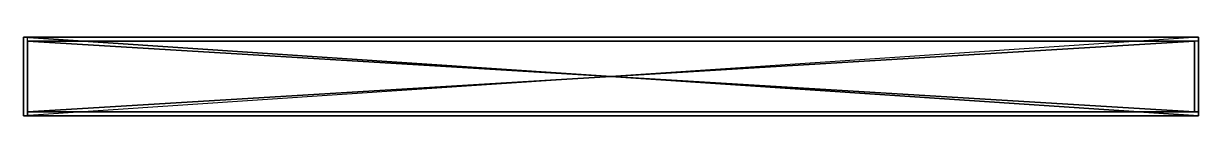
# Model space of a CAD drawing. Header units: millimetres. Extents: x 150 to 450, y 10 to 30.
import ezdxf

# ---------------------------------------------------------------- set-up
doc = ezdxf.new("R2010")
doc.units = ezdxf.units.MM
doc.layers.add('Aluminio', color=253, linetype='Continuous')
doc.layers.add('Led', color=255, linetype='Continuous')

msp = doc.modelspace()

# ---------------------------------------------------------------- linework, layer by layer
at = {"layer": 'Aluminio', "extrusion": (-1, 2e-16, 0)}
for p, q in [((450.01, 29.81), (150.01, 29.81)), ((150.01, 29.81), (150.01, 9.81)), ((450.01, 29.81, 9), (150.01, 29.81, 9)), ((150.01, 29.81, 9), (150.01, 9.81, 9)), ((150.01, 29.81, 9), (150.01, 29.81)), ((151.01, 28.81, 9), (449.01, 28.81, 9)), ((151.01, 28.81, 9), (151.01, 10.81, 9)), ((299.01, 28.81, 9), (299.01, 28.81, 9)), ((449.01, 10.81, 9), (449.01, 28.81, 9)), ((450.01, 29.81), (450.01, 9.81)), ((450.01, 9.81, 9), (450.01, 29.81, 9)), ((150.01, 9.81), (450.01, 9.81)), ((150.01, 9.81, 9), (450.01, 9.81, 9)), ((150.01, 9.81, 9), (150.01, 9.81)), ((151.01, 10.81, 9), (449.01, 10.81, 9)), ((449.01, 10.81, 9), (449.01, 10.81, 9)), ((449.01, 10.81, 9), (449.01, 10.81, 9)), ((449.01, 10.81, 9), (449.01, 10.81, 9)), ((449.01, 10.81, 9), (449.01, 10.81, 9)), ((450.01, 9.81), (450.01, 9.81, 9))]:
    msp.add_line(p, q, dxfattribs=at)
at = {"layer": 'Aluminio'}
for p, q in [((151.01, 29.81, 9), (150.01, 29.81, 9)), ((150.01, 29.81, 9), (150.01, 9.81, 9)), ((450.01, 29.81), (150.01, 9.81)), ((450.01, 9.81), (150.01, 29.81)), ((150.01, 29.81), (150.01, 9.81)), ((150.01, 29.81), (450.01, 29.81)), ((151.01, 29.81, 9), (150.01, 29.81, 9)), ((150.01, 29.81, 9), (150.01, 9.81, 9)), ((150.01, 29.81, 9), (150.01, 9.81)), ((151.01, 28.81, 9), (151.01, 29.81, 9)), ((151.01, 28.81, 9), (151.01, 29.81, 9)), ((151.01, 29.81, 9), (450.01, 29.81, 9)), ((151.01, 9.81, 9), (151.01, 29.81, 9)), ((450.01, 28.81, 9), (151.01, 28.81, 9)), ((299.01, 28.81, 9), (300.01, 28.81, 9)), ((449.01, 10.81, 9), (449.01, 28.81, 9)), ((450.01, 29.81), (450.01, 9.81)), ((450.01, 9.81, 9), (450.01, 29.81)), ((450.01, 28.81, 9), (450.01, 10.81, 9)), ((151.01, 9.81, 9), (150.01, 9.81, 9)), ((150.01, 9.81), (450.01, 9.81)), ((150.01, 9.81, 9), (151.01, 9.81, 9)), ((151.01, 10.81, 9), (151.01, 9.81, 9)), ((450.01, 10.81, 9), (151.01, 10.81, 9)), ((151.01, 9.81, 9), (450.01, 9.81, 9)), ((450.01, 10.81, 9), (449.01, 10.81, 9)), ((450.01, 9.81, 9), (450.01, 10.81, 9))]:
    msp.add_line(p, q, dxfattribs=at)
for points in [[(150.01, 29.81), (150.01, 29.81, 9), (150.01, 9.81, 9), (150.01, 9.81)], [(450.01, 29.81, 9), (450.01, 29.81), (150.01, 29.81), (150.01, 29.81, 9)], [(150.01, 29.81, 9), (150.01, 9.81, 9), (151.01, 9.81, 9), (151.01, 29.81, 9)], [(450.01, 9.81), (450.01, 29.81), (150.01, 9.81)], [(150.01, 9.81), (150.01, 29.81), (450.01, 9.81)], [(450.01, 29.81), (150.01, 29.81), (450.01, 9.81)], [(150.01, 29.81, 9), (150.01, 9.81), (150.01, 9.81, 9), (150.01, 29.81, 9)], [(150.01, 29.81, 9), (150.01, 29.81), (150.01, 9.81), (150.01, 29.81, 9)], [(450.01, 29.81, 9), (450.01, 28.81, 9), (151.01, 28.81, 9), (151.01, 29.81, 9)], [(151.01, 28.81, 9), (151.01, 10.81, 9), (449.01, 10.81, 9), (449.01, 28.81, 9)], [(449.01, 10.81, 9), (450.01, 10.81, 9), (450.01, 28.81, 9), (449.01, 28.81, 9)], [(450.01, 29.81, 9), (450.01, 9.81, 9), (450.01, 9.81), (450.01, 29.81)], [(450.01, 9.81, 9), (450.01, 9.81), (450.01, 29.81), (450.01, 9.81, 9)], [(450.01, 29.81), (450.01, 29.81, 9), (450.01, 9.81, 9), (450.01, 29.81)], [(150.01, 9.81), (150.01, 9.81, 9), (450.01, 9.81, 9), (450.01, 9.81)], [(151.01, 10.81, 9), (151.01, 9.81, 9), (450.01, 9.81, 9), (450.01, 10.81, 9)]]:
    msp.add_3dface(points, dxfattribs=at)
at = {"layer": 'Led', "extrusion": (-1, 2e-16, 0)}
for p, q in [((151.01, 28.81, 9), (151.01, 10.81, 9)), ((449.01, 28.81, 9), (151.01, 28.81, 9)), ((449.01, 10.81, 9), (449.01, 28.81, 9)), ((151.01, 10.81, 9), (449.01, 10.81, 9))]:
    msp.add_line(p, q, dxfattribs=at)
at = {"layer": 'Led'}
for p, q in [((151.01, 10.81, 9), (151.01, 28.81, 9)), ((151.01, 28.81, 9), (449.01, 28.81, 9)), ((151.01, 10.81, 9), (449.01, 28.81, 9)), ((151.01, 28.81, 9), (151.01, 28.81, 9.13)), ((151.01, 28.81, 9.13), (151.01, 10.81, 9.13)), ((449.01, 28.81, 9.13), (151.01, 28.81, 9.13)), ((151.01, 28.81, 9.13), (449.01, 10.81, 9.13)), ((449.01, 28.81, 9), (449.01, 10.81, 9)), ((449.01, 10.81, 9.13), (449.01, 28.81, 9.13)), ((449.01, 10.81, 9), (151.01, 10.81, 9)), ((151.01, 10.81, 9), (151.01, 10.81, 9.13)), ((151.01, 10.81, 9.13), (449.01, 10.81, 9.13)), ((449.01, 10.81, 9), (449.01, 10.81, 9.13))]:
    msp.add_line(p, q, dxfattribs=at)
for points in [[(151.01, 28.81, 9), (151.01, 10.81, 9), (449.01, 10.81, 9), (449.01, 28.81, 9)], [(449.01, 10.81, 9), (449.01, 28.81, 9), (151.01, 28.81, 9), (151.01, 10.81, 9)], [(151.01, 10.81, 9), (151.01, 28.81, 9), (449.01, 28.81, 9)], [(449.01, 28.81, 9), (449.01, 10.81, 9), (151.01, 10.81, 9)], [(151.01, 10.81, 9), (151.01, 28.81, 9), (449.01, 28.81, 9), (449.01, 10.81, 9)], [(151.01, 28.81, 9.13), (151.01, 28.81, 9), (151.01, 10.81, 9), (151.01, 10.81, 9.13)], [(449.01, 28.81, 9.13), (449.01, 28.81, 9), (151.01, 28.81, 9), (151.01, 28.81, 9.13)], [(449.01, 10.81, 9.13), (449.01, 28.81, 9.13), (151.01, 28.81, 9.13)], [(151.01, 28.81, 9.13), (151.01, 10.81, 9.13), (449.01, 10.81, 9.13)], [(449.01, 10.81, 9.13), (449.01, 10.81, 9), (449.01, 28.81, 9), (449.01, 28.81, 9.13)], [(449.01, 10.81, 9.13), (449.01, 10.81, 9), (151.01, 10.81, 9), (151.01, 10.81, 9.13)]]:
    msp.add_3dface(points, dxfattribs=at)

doc.saveas('drawing.dxf')
